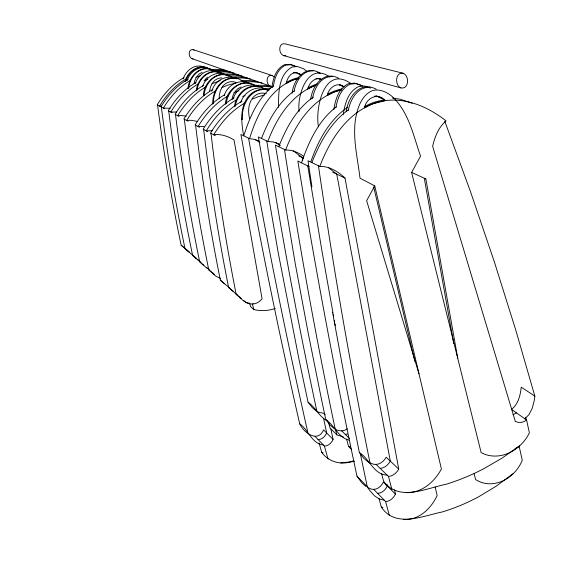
<?xml version="1.0" encoding="UTF-8"?>
<svg xmlns="http://www.w3.org/2000/svg" width="563" height="563" viewBox="0 0 563 563"><rect width="100%" height="100%" fill="white"/><g stroke="black" fill="none" stroke-linecap="round" stroke-linejoin="round"><path stroke-width="0.84" d="M219.218 98.666L219.267 95.393L220.316 90.833L221.562 88.335M212.821 104.127C211.857 91.241 221.836 75.252 236.34 78.56M213.447 103.515C212.758 90.847 222.835 75.526 236.974 78.785M243.434 134.494C241.274 121.699 239.754 106.752 248.755 96.055C253.237 90.882 260.296 88.18 267.052 89.714M444.763 121.214L470.577 191.877L494.279 261.654L515.666 329.742L534.85 396.12L534.273 400.532L532.183 408.4L528.981 414.607L524.857 418.766M271.866 87.575C273.013 78.897 275.8 68.792 284.392 64.766L289.854 64.316L295.005 66.223M273.358 86.399C274.526 78.187 277.587 68.897 285.652 65.139L291.127 64.689L296.293 66.596M333.88 109.321C335.379 99.496 338.799 88.222 348.511 83.69L354.641 83.106L361.193 85.414M335.942 107.42C337.469 98.328 341.262 88.3 350.151 84.168L356.302 83.584L362.868 85.9M343.261 114.423C344.873 103.93 348.04 91.558 358.511 86.639L364.754 86.04L370.665 88.131M188.021 88.75C188.689 77.863 197.993 66.047 209.893 68.946M188.704 88.208C189.513 77.525 198.894 66.314 210.449 69.143M196.318 90.678C197.324 80.037 206.91 69.207 218.345 72.015M197.029 90.129C198.232 79.735 207.824 69.488 218.923 72.226M203.398 95.52C203.679 81.938 218.177 68.911 231.323 76.779M203.961 95.773C204.707 84.429 214.376 72.092 226.79 75.083M225.397 104.282C225.777 89.186 243.462 76.167 256.679 86.596M226.213 103.705C227.382 92.262 237.649 80.544 249.993 83.521M234.454 106.703C235.791 95.217 246.249 83.669 258.593 86.646M235.278 106.224C236.826 94.992 247.263 83.986 259.297 86.899M194.066 83.817L194.84 80.396L196.001 78.06M209.513 91.276L210.534 86.822L211.744 84.387M292.169 93.205C293.281 79.418 305.962 63.64 320.481 73.535M294.069 91.234C295.772 81.726 302.113 70.417 313.127 70.91M310.67 99.7C312.071 86.118 323.57 69.981 338.743 78.334M312.514 98.525C314.253 88.398 320.734 76.075 332.536 76.547M232.09 99.081L232.822 95.949L234.109 93.374M346.21 111.537C348.152 96.963 359.947 80.474 376.267 89.221M348.279 110.461C350.263 99.764 357.224 86.878 369.666 87.321M243.751 135.838C249.683 117.252 257.847 97.856 273.709 85.604M315.034 436.374L324.401 446.1C328.426 446.1 331.501 442.884 333.092 439.457L323.57 429.865C317.835 443.306 303.612 432.581 299.692 423.777C277.707 327.835 258.262 231.323 240.915 134.437L249.55 138.702C256.834 114.746 269.768 88.447 294.822 79.362A41.366 38.024 -66.8 0 1 297.855 78.447M301.508 162.841C308.637 142.038 318.362 120.524 336.329 106.9M310.882 161.609C318.13 140.785 329.193 119.933 347.786 107.181M183.144 78.933C184.931 73.514 188.971 68.806 194.362 66.765C201.484 64.288 208.24 68.672 214.813 70.783M185.044 81.6C187.324 72.733 196.058 64.984 205.586 67.384M185.881 81.016C188.246 72.423 196.959 65.28 206.128 67.581M187.169 80.622C189.654 72.31 198.31 65.744 207.142 67.947M195.262 83.458C197.127 78.046 201.28 73.415 206.67 71.353C214.454 68.918 222.258 73.26 229.113 76.413M202.603 86.519C205.291 78.081 214.207 71.557 223.201 73.781M211.801 91.22C216.079 76.294 233.047 73.084 244.525 82.48M224.236 95.548C227.452 84.168 241.921 77.412 251.978 84.682M232.906 99.165C237.466 85.435 252.069 81.283 264.153 88.715M240.809 102.466C244.173 91.065 257.988 84.07 268.692 90.333M261.492 138.421C268.509 120.412 278.213 102.241 294.365 90.889M315.604 410.434L312.226 407.542L308.06 402.179L299.227 360.51L278.066 251.921L258.389 136.929L267.84 141.468C276.581 117.998 291.634 94.183 316.125 85.104L315.322 85.414A49.945 45.561 -65.5 0 0 309.228 88.292L307.743 89.151C309.066 83.408 314.288 76.913 320.84 79.165M278.784 146.725C286.173 127.878 296.398 108.863 313.387 97.061M334.098 428.471L330.045 425.086L325.759 419.562L321.262 398.189L308.06 332.451L295.364 264.279L275.427 145.113L285.645 150.018C294.885 125.394 310.832 100.334 336.702 91.107A52.035 47.172 -64.9 0 1 341.65 89.672M311.867 162.608C319.84 142.538 330.755 122.305 348.771 109.588M311.93 186.81L308.003 160.751L319.777 166.409C329.834 140.011 346.949 113.142 374.684 103.128A55.878 50.03 -63.9 0 1 385.359 100.608C407.513 97.744 429.02 107.505 446.107 120.925C438.478 127.196 434.84 136.922 432.63 146.267L515.321 421.455C518.987 423.2 523.499 422.637 526.567 419.963L511.478 409.385C518.319 404.255 520.36 395.212 521.239 387.154L534.85 396.12M251.253 100.263C248.107 105.717 248.135 112.403 249.557 118.385M526.567 419.963L529.389 432.792C521.134 450.259 499.55 462.322 481.147 452.631L411.609 172.412L420.561 156.155C413.249 135.465 408.9 111.868 391.968 96.357C386.485 91.825 379.392 88.532 372.213 90.685C361.418 95.443 357.625 107.793 355.605 118.476C352.473 138.491 357.695 158.393 360.01 178.189L374.74 185.896L366.626 200.702L418.985 373.776M394.607 489.782L395.444 494.089C393.558 497.896 390.11 501.429 385.613 501.556L373.726 489.388L371.348 489.141L367.66 487.607M319.777 166.409C329.468 166.12 338.215 171.645 345.006 178.084L398.738 469.092C396.612 472.878 392.988 476.185 388.47 476.453L376.119 464.426L373.691 464.271L369.335 462.652M474.102 473.617L475.594 479.585C493.392 490.753 515.244 478.114 522.26 460.224L519.177 446.445L515.096 448.676M196.649 76.751L199.189 73.978L202.272 72.275M204.833 80.002L207.43 77.166M212.427 83.021L215.073 80.129L218.289 78.356L221.843 77.814M222.265 86.934C225.144 82.613 230.71 80.467 235.651 82.332M234.834 91.931L237.635 88.87L241.027 86.991M252.013 98.757C255.095 94.148 261.042 91.79 266.341 93.789M512.984 473.764L496.186 486.179L478.789 496.693A191.596 166.564 -52.8 0 1 442.215 511.964C422.707 515.968 395.31 528.305 381.313 507.052L378.934 498.206M519.565 445.833L502.062 458.099L483.983 468.599A224.32 196.881 -55.9 0 1 446.142 484.257C426.304 488.17 398.47 502.189 383.565 481.098L381.531 473.462M347.258 428.774C343.704 431.779 338.426 431.279 334.689 428.893M516.433 412.862L512.977 414.79M227.881 96.055C215.34 103.163 205.523 114.303 198.063 126.499L204.102 126.457M234.109 97.913C221.069 105.126 210.865 116.597 203.159 129.201L207.782 131.658M236.699 99.714C223.891 106.991 213.863 118.371 206.227 130.834L212.385 130.778M242.041 101.185C228.747 108.546 218.345 120.243 210.485 133.086L215.291 135.634M244.743 103.05C231.689 110.475 221.463 122.08 213.673 134.782C220.851 133.734 227.959 136.253 234.025 139.92L262.105 298.89L259.05 301.747A12.104 11.084 -49.3 0 1 253.547 303.886M206.22 86.73C194.2 93.43 184.798 104.049 177.697 115.704L181.983 115.556L186.318 116.175M212.898 89.496C200.667 96.322 191.103 107.125 183.876 118.983L188.035 121.186M215.538 90.939C203.377 97.814 193.862 108.617 186.642 120.447L191.026 120.285L196.937 121.305M224.7 94.739C212.258 101.79 202.518 112.839 195.122 124.944L199.548 127.294M184.066 77.56C172.728 83.852 163.875 93.852 157.204 104.838L160.765 106.731M186.62 78.623C175.206 84.957 166.289 95.034 159.568 106.09L160.919 105.964M188.098 79.235C176.641 85.597 167.683 95.71 160.941 106.822L164.579 108.75M190.716 80.319C179.175 86.73 170.153 96.913 163.354 108.103L170.258 108.286M196.023 82.515C184.319 89.024 175.163 99.355 168.267 110.707L172.074 112.72M198.76 83.641C186.965 90.207 177.746 100.615 170.793 112.044L176.423 112.023M203.384 85.555C191.448 92.205 182.109 102.74 175.072 114.31L179.027 116.407M353.853 460.576C343.036 465.84 328.44 462.378 321.698 452.251L319.073 442.954M233.694 92.916L238.965 90.706M242.639 96.505L244.947 95.534M251.577 99.447L257.84 96.808L264.321 95.027M221.329 87.842L227.762 85.147L236.087 82.888M203.968 80.882L207.817 79.27M211.533 83.915L220.253 80.629M195.818 77.617L200.344 75.731M275.321 308.418C268.502 310.896 261 311.205 253.948 309.622L250.577 306.624L249.648 303.436M385.359 100.601L372.952 103.775A55.772 49.945 -63.9 0 0 366.182 107.005L364.535 107.976C365.823 97.969 378.315 92.058 385.359 100.601L376.9 95.999L374.36 96.174M341.72 89.981L335.084 91.706A51.944 47.088 -64.9 0 0 328.757 94.704L327.216 95.604C328.412 88.039 337.117 81.234 344.099 86.808M298.263 78.686L293.33 79.911A41.542 38.185 -66.8 0 0 287.531 82.754L286.124 83.62C287.137 78.595 290.48 71.888 296.602 72.838M376.119 464.426C380.539 464.172 384.093 460.942 386.169 457.233L398.738 469.092M380.173 468.374C384.628 468.12 388.203 464.862 390.3 461.125L336.751 174.122L328.447 167.612M345.26 434.376L347.477 434.017M285.779 55.617C278.622 57.137 277.299 42.288 284.984 43.844L403.199 73.281C409.597 75.787 409.005 89.482 400.983 87.919L283.463 55.547M377.632 493.385C382.066 493.272 385.472 489.789 387.33 486.038L386.992 484.307M373.726 489.388C378.132 489.282 381.517 485.827 383.361 482.09L395.444 494.089M354.416 461.449L340.714 462.934M318.116 439.576C322.099 439.583 325.132 436.409 326.702 433.017L323.598 418.4M315.92 78.693L318.215 78.538M253.547 303.886C246.137 304.991 241.041 298.559 236.157 294.189C225.573 240.957 217.262 187.275 211.012 133.368M406.141 492.625C421.574 493.265 434.502 481.9 441.406 468.972L374.74 185.896M293.724 72.726L296.687 72.655M403.347 519.403C418.696 520.698 431.11 508.516 437.17 495.524L435.122 486.995M257.826 86.554L266.721 86.547L272.393 87.279M263.716 88.701L270.261 88.687M267.263 89.989L268.91 89.989M241.428 80.586L250.007 80.593L257.763 81.6M244.624 81.755L253.266 81.755L261.936 82.881M254.427 85.323L263.252 85.316L271.303 86.35M214.897 70.938L222.976 70.952L231.09 72.022M217.698 71.958L225.833 71.973L233.997 73.042M223.377 74.02L231.618 74.034L239.064 75.013M226.298 75.083L234.595 75.097L242.09 76.075M231.245 76.885L239.634 76.892L247.213 77.884M234.285 77.99L242.73 77.997L250.366 78.989M210.576 69.369L218.578 69.39L225.805 70.34M213.314 70.361L221.365 70.382L227.832 71.234M285.645 150.018C292.091 149.814 298.263 152.496 303.457 156.134M267.84 141.468L273.456 142.017L279.234 144.001M293.759 72.416L295.519 72.507L300.304 74.302M387.07 475.095C373.762 474.764 369.356 458.556 359.342 452.539L345.703 383.783L332.571 312.275M249.55 138.702L253.167 139.11L258.79 141.031M267.784 89.981C251.33 86.413 240.978 105.105 242.364 119.391L241.675 119.074M384.269 500.176L379.363 499.085L374.332 495.686L369.497 490.169L367.252 486.721L356.963 476.108C334.542 371.615 315.013 266.51 297.827 161.032L309.045 166.542M323.345 444.995C311.677 443.686 308.306 429.724 299.692 423.777M392.425 98.046L400.138 99.222L412.264 103.296M249.775 303.295L246.087 302.627L243.483 300.318M274.019 76.99L272.028 75.463L193.215 49.671C187.993 48.587 188.035 57.363 192.187 58.721L271.725 86.632M192.187 58.721L193.109 58.911M272.028 75.463C265.82 74.203 265.659 84.696 270.62 86.413M403.199 73.281C395.156 71.684 394.557 85.435 400.983 87.919M318.398 78.538L320.896 79.32L318.975 78.489M376.26 96.055L381.608 98.032M343.486 437.029L336.885 434.854L330.101 428.133L328.708 423.13M220.485 278.347L215.713 276.102L208.753 269.783C198.556 219.957 190.477 169.702 184.333 119.222M348.976 440.111C338.208 437.55 334.429 425.241 325.759 419.562M346.583 439.196L348.56 446.417L350.059 446.973M339.524 84.816L343.88 86.66M457.768 358.42L425.867 178.935L424.284 178.274L453.715 343.5M339.503 84.774L343.444 86.808M381.313 507.052L382.875 507.72M209.246 269.374L206.368 267.777L199.654 261.675C189.597 212.99 181.603 163.882 175.508 114.542M411.609 172.412L425.867 178.935M321.698 452.251L323.12 452.905M298.728 155.895L303.661 158.266M332.719 172.194L345.006 178.084M316.744 411.243L319.045 412.397L323.542 413.228L325.203 414.84M327.131 420.709C318.968 416.641 315.491 407.274 308.06 402.179M300.733 74.773L297.313 72.979L301.099 75.315M193.215 49.671L194.108 50.17M275.3 142.263L280.395 145.683M293.07 150.687L302.232 157.577L302.732 160.166M255.405 139.497L259.846 142.552M223.553 283.09L224.728 283.822M229.408 287.834L220.351 280.114C209.985 228.845 201.8 177.141 195.607 125.197M233.075 291.261L228.627 287.482C218.141 235.186 209.893 182.447 203.665 129.476M237.34 295.054L228.627 287.482M241.288 298.404L236.157 294.189M200.815 262.386L192.609 255.405C182.665 207.599 174.748 159.378 168.689 110.925M202.708 264.519L203.834 265.222M213.595 273.759L208.753 269.783M185.684 248.923L181.145 245.186C171.384 198.816 163.587 152.045 157.598 105.049M188.999 251.872L181.145 245.186M189.597 252.407L185.016 248.635C175.199 201.779 167.352 154.522 161.335 107.033M192.989 255.426L185.016 248.635M196.726 258.896L192.609 255.405M329.742 77.004C307.912 61.437 296.99 94.936 299.094 111.446M317.722 72.233L319.066 73.127M350.763 83.423C323.992 64.822 314.97 108.575 318.482 126.851M214.257 70.579L216.319 71.958M210.456 69.193L211.822 70.108M207.198 68.01L208.549 68.911M240.971 80.291L243.153 81.755M230.717 76.561L232.139 77.518M222.793 73.683L224.194 74.619M219.894 72.627L221.28 73.556M263.442 88.461L264.744 89.341M254.075 85.055L255.356 85.914M368.716 462.35L363.825 458.359L359.342 452.539M306.99 71.431L303.584 68.785L297.609 66.575L292.07 67.032C278.27 74.717 278.432 93.472 278.615 107.322M365.802 486.418L361.523 482.47L356.963 476.108M202.18 264.082L199.654 261.675M222.997 282.633L220.351 280.114M193.989 256.278L196.515 258.523M197.979 259.825L199.267 260.972M206.874 267.742L208.493 269.177M213.046 273.231L214.721 274.723M341.699 430.906L349.496 438.5M348.56 446.417L351.601 449.429M252.315 304.006L253.948 309.622M324.401 446.1L327.997 458.908M525.575 417.211L526.511 420.589M335.485 429.794L336.885 434.854M385.613 501.556L389.307 515.384M388.47 476.453L391.876 489.331M373.677 186.923L414.861 361.523M307.785 432.236C285.617 334.746 266.032 236.671 248.572 138.224M316.772 410.737C297.553 321.304 281.028 231.302 266.763 140.954M367.252 486.721L360.341 453.679M330.91 429.133L333.092 439.457M335.133 428.767C315.604 336.174 298.883 242.991 284.491 149.462M370.032 463.039C349.996 364.472 332.986 265.293 318.44 165.768M332.993 312.951L322.008 251.274L307.771 165.916M333.296 314.633L333.606 316.315M334.38 320.516L334.689 322.198M334.999 323.88L335.309 325.562M308.052 87.891A49.847 45.49 -65.6 0 1 317.265 83.943M286.454 82.395A41.205 37.89 -66.8 0 1 298.299 77.736M327.483 94.281A51.838 47.011 -64.9 0 1 342.015 88.905M364.711 106.513A55.653 49.854 -63.9 0 1 383.846 100.13"/></g></svg>
